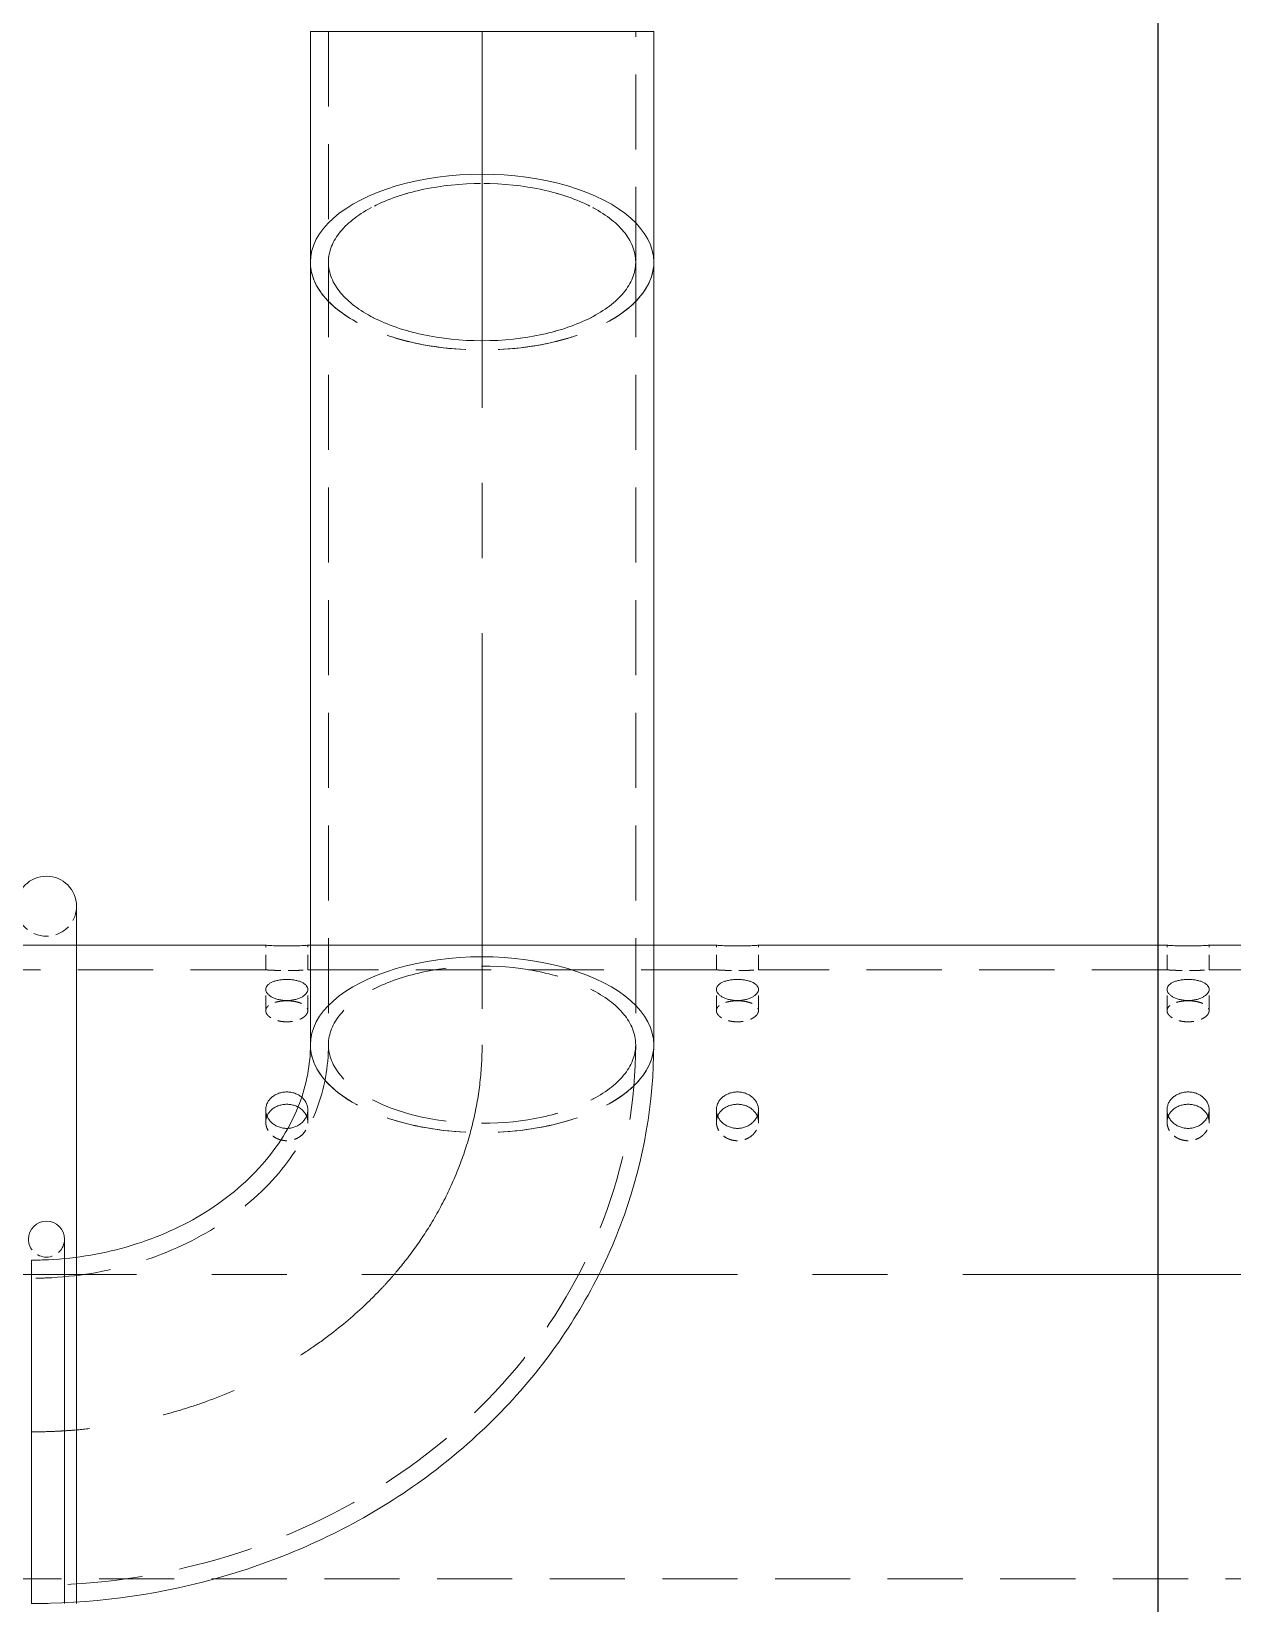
# Model space of a CAD drawing. Header units: millimetres. Extents: x -46397 to 283259, y -8690 to 23983.
# Drawn here: x 4538 to 4938, y 4220 to 4743 of the extents above; entities that cross this region are included whole.
import ezdxf

# ---------------------------------------------------------------- set-up
doc = ezdxf.new("R2010")
doc.units = ezdxf.units.MM
doc.linetypes.add('CENTER', pattern=[2, 1.25, -0.25, 0.25, -0.25])
doc.linetypes.add('HIDDENX2', pattern=[0.75, 0.5, -0.25])
for name, color, linetype, lineweight in [('DUONGCHINH', 7, 'Continuous', 25), ('DUONGTAM', 1, 'CENTER', 0), ('Standard', 7, 'Continuous', 0)]:
    doc.layers.add(name, color=color, linetype=linetype, lineweight=lineweight)
doc.layers.add('flashshoot', color=7, linetype='Continuous')

# ---------------------------------------------------------------- blocks, each defined once
blk = doc.blocks.new('A$C49aca623')
at = {"color": 2, "linetype": 'Continuous', "lineweight": 0, "ltscale": 10, "extrusion": (2.28848e-17, 1, 0)}
for p, q in [((1203, -563.9), (1067, -563.9)), ((1353, -563.9), (1217, -563.9)), ((1503, -563.9), (1367, -563.9)), ((1653, -563.9), (1517, -563.9))]:
    blk.add_line(p, q, dxfattribs=at)
at = {"color": 1, "linetype": 'HIDDENX2', "lineweight": 0, "ltscale": 10, "extrusion": (2.28848e-17, 1, 0)}
for p, q in [((1203, -572.08), (1203, -563.9)), ((1217, -572.08), (1217, -563.9)), ((1353, -572.08), (1353, -563.9)), ((1367, -572.08), (1367, -563.9)), ((1503, -572.08), (1503, -563.9)), ((1517, -572.08), (1517, -563.9)), ((1203, -585.66), (1203, -578.58)), ((1217, -585.66), (1217, -578.58)), ((1353, -585.66), (1353, -578.58)), ((1367, -585.66), (1367, -578.58)), ((1503, -585.66), (1503, -578.58)), ((1517, -585.66), (1517, -578.58)), ((1203, -622.77), (1203, -618.68)), ((1217, -622.77), (1217, -618.68)), ((1353, -622.77), (1353, -618.68)), ((1367, -622.77), (1367, -618.68)), ((1503, -622.77), (1503, -618.68)), ((1517, -622.77), (1517, -618.68))]:
    blk.add_line(p, q, dxfattribs=at)
at = {"color": 1, "linetype": 'HIDDENX2', "lineweight": 0, "ltscale": 50, "extrusion": (2.28848e-17, 1, 0)}
for p, q in [((1203, -572.08), (1067, -572.08)), ((1353, -572.08), (1217, -572.08)), ((1503, -572.08), (1367, -572.08)), ((1653, -572.08), (1517, -572.08)), ((1960, -774.82), (-2832, -774.82))]:
    blk.add_line(p, q, dxfattribs=at)
at = {"color": 2, "linetype": 'Continuous', "lineweight": 0, "ltscale": 10}
for points, knots in [([(1217, -563.9), (1217, -563.9), (1216.96, -563.9), (1216.78, -563.91), (1216.65, -563.92), (1216.29, -563.94), (1216.07, -563.96), (1215.55, -563.98), (1215.26, -564), (1214.64, -564.03), (1214.29, -564.04), (1213.52, -564.07), (1213.11, -564.08), (1212.25, -564.1), (1211.8, -564.11), (1210.89, -564.12), (1210.44, -564.12), (1209.56, -564.12), (1209.11, -564.12), (1208.2, -564.11), (1207.75, -564.1), (1206.89, -564.08), (1206.48, -564.07), (1205.71, -564.04), (1205.36, -564.03), (1204.74, -564), (1204.45, -563.98), (1203.93, -563.96), (1203.71, -563.94), (1203.35, -563.92), (1203.22, -563.91), (1203.04, -563.9), (1203, -563.9), (1203, -563.9)], [10.550311, 10.550311, 10.550311, 10.550311, 11.869099, 11.869099, 13.187888, 13.187888, 14.506676, 14.506676, 15.825465, 15.825465, 17.144254, 17.144254, 18.463043, 18.463043, 19.781833, 19.781833, 21.100622, 21.100622, 22.419411, 22.419411, 23.7382, 23.7382, 25.05699, 25.05699, 26.375779, 26.375779, 27.694567, 27.694567, 29.013356, 29.013356, 30.332144, 30.332144, 31.650933, 31.650933, 31.650933, 31.650933]), ([(1367, -563.9), (1367, -563.9), (1366.96, -563.9), (1366.78, -563.91), (1366.65, -563.92), (1366.29, -563.94), (1366.07, -563.96), (1365.55, -563.98), (1365.26, -564), (1364.64, -564.03), (1364.29, -564.04), (1363.52, -564.07), (1363.11, -564.08), (1362.25, -564.1), (1361.8, -564.11), (1360.89, -564.12), (1360.44, -564.12), (1359.56, -564.12), (1359.11, -564.12), (1358.2, -564.11), (1357.75, -564.1), (1356.89, -564.08), (1356.48, -564.07), (1355.71, -564.04), (1355.36, -564.03), (1354.74, -564), (1354.45, -563.98), (1353.93, -563.96), (1353.71, -563.94), (1353.35, -563.92), (1353.22, -563.91), (1353.04, -563.9), (1353, -563.9), (1353, -563.9)], [10.550311, 10.550311, 10.550311, 10.550311, 11.869099, 11.869099, 13.187888, 13.187888, 14.506676, 14.506676, 15.825465, 15.825465, 17.144254, 17.144254, 18.463043, 18.463043, 19.781833, 19.781833, 21.100622, 21.100622, 22.419411, 22.419411, 23.7382, 23.7382, 25.05699, 25.05699, 26.375779, 26.375779, 27.694567, 27.694567, 29.013356, 29.013356, 30.332144, 30.332144, 31.650933, 31.650933, 31.650933, 31.650933]), ([(1517, -563.9), (1517, -563.9), (1516.96, -563.9), (1516.78, -563.91), (1516.65, -563.92), (1516.29, -563.94), (1516.07, -563.96), (1515.55, -563.98), (1515.26, -564), (1514.64, -564.03), (1514.29, -564.04), (1513.52, -564.07), (1513.11, -564.08), (1512.25, -564.1), (1511.8, -564.11), (1510.89, -564.12), (1510.44, -564.12), (1509.56, -564.12), (1509.11, -564.12), (1508.2, -564.11), (1507.75, -564.1), (1506.89, -564.08), (1506.48, -564.07), (1505.71, -564.04), (1505.36, -564.03), (1504.74, -564), (1504.45, -563.98), (1503.93, -563.96), (1503.71, -563.94), (1503.35, -563.92), (1503.22, -563.91), (1503.04, -563.9), (1503, -563.9), (1503, -563.9)], [10.550311, 10.550311, 10.550311, 10.550311, 11.869099, 11.869099, 13.187888, 13.187888, 14.506676, 14.506676, 15.825465, 15.825465, 17.144254, 17.144254, 18.463043, 18.463043, 19.781833, 19.781833, 21.100622, 21.100622, 22.419411, 22.419411, 23.7382, 23.7382, 25.05699, 25.05699, 26.375779, 26.375779, 27.694567, 27.694567, 29.013356, 29.013356, 30.332144, 30.332144, 31.650933, 31.650933, 31.650933, 31.650933]), ([(1210, -575.27), (1210.44, -575.27), (1210.89, -575.29), (1211.8, -575.37), (1212.25, -575.43), (1213.11, -575.59), (1213.52, -575.69), (1214.29, -575.92), (1214.64, -576.06), (1215.26, -576.34), (1215.55, -576.51), (1216.07, -576.86), (1216.29, -577.06), (1216.65, -577.47), (1216.78, -577.69), (1216.96, -578.13), (1217, -578.36), (1217, -578.8), (1216.96, -579.03), (1216.78, -579.49), (1216.65, -579.72), (1216.29, -580.17), (1216.07, -580.39), (1215.55, -580.79), (1215.26, -580.98), (1214.64, -581.32), (1214.29, -581.47), (1213.52, -581.76), (1213.11, -581.88), (1212.25, -582.07), (1211.8, -582.15), (1210.89, -582.25), (1210.44, -582.27), (1209.56, -582.27), (1209.11, -582.25), (1208.2, -582.15), (1207.75, -582.07), (1206.89, -581.88), (1206.48, -581.76), (1205.71, -581.47), (1205.36, -581.32), (1204.74, -580.98), (1204.45, -580.79), (1203.93, -580.39), (1203.71, -580.17), (1203.35, -579.72), (1203.22, -579.49), (1203.04, -579.03), (1203, -578.8), (1203, -578.36), (1203.04, -578.13), (1203.22, -577.69), (1203.35, -577.47), (1203.71, -577.06), (1203.93, -576.86), (1204.45, -576.51), (1204.74, -576.34), (1205.36, -576.06), (1205.71, -575.92), (1206.48, -575.69), (1206.89, -575.59), (1207.75, -575.43), (1208.2, -575.37), (1209.11, -575.29), (1209.56, -575.27), (1210, -575.27)], [0, 0, 0, 0, 1.318789, 1.318789, 2.637578, 2.637578, 3.956368, 3.956368, 5.275157, 5.275157, 6.593945, 6.593945, 7.912734, 7.912734, 9.231522, 9.231522, 10.550311, 10.550311, 11.869099, 11.869099, 13.187888, 13.187888, 14.506676, 14.506676, 15.825465, 15.825465, 17.144254, 17.144254, 18.463043, 18.463043, 19.781833, 19.781833, 21.100622, 21.100622, 22.419411, 22.419411, 23.7382, 23.7382, 25.05699, 25.05699, 26.375779, 26.375779, 27.694567, 27.694567, 29.013356, 29.013356, 30.332144, 30.332144, 31.650933, 31.650933, 32.969721, 32.969721, 34.28851, 34.28851, 35.607298, 35.607298, 36.926087, 36.926087, 38.244876, 38.244876, 39.563665, 39.563665, 40.882454, 40.882454, 42.201244, 42.201244, 42.201244, 42.201244]), ([(1360, -575.27), (1360.44, -575.27), (1360.89, -575.29), (1361.8, -575.37), (1362.25, -575.43), (1363.11, -575.59), (1363.52, -575.69), (1364.29, -575.92), (1364.64, -576.06), (1365.26, -576.34), (1365.55, -576.51), (1366.07, -576.86), (1366.29, -577.06), (1366.65, -577.47), (1366.78, -577.69), (1366.96, -578.13), (1367, -578.36), (1367, -578.8), (1366.96, -579.03), (1366.78, -579.49), (1366.65, -579.72), (1366.29, -580.17), (1366.07, -580.39), (1365.55, -580.79), (1365.26, -580.98), (1364.64, -581.32), (1364.29, -581.47), (1363.52, -581.76), (1363.11, -581.88), (1362.25, -582.07), (1361.8, -582.15), (1360.89, -582.25), (1360.44, -582.27), (1359.56, -582.27), (1359.11, -582.25), (1358.2, -582.15), (1357.75, -582.07), (1356.89, -581.88), (1356.48, -581.76), (1355.71, -581.47), (1355.36, -581.32), (1354.74, -580.98), (1354.45, -580.79), (1353.93, -580.39), (1353.71, -580.17), (1353.35, -579.72), (1353.22, -579.49), (1353.04, -579.03), (1353, -578.8), (1353, -578.36), (1353.04, -578.13), (1353.22, -577.69), (1353.35, -577.47), (1353.71, -577.06), (1353.93, -576.86), (1354.45, -576.51), (1354.74, -576.34), (1355.36, -576.06), (1355.71, -575.92), (1356.48, -575.69), (1356.89, -575.59), (1357.75, -575.43), (1358.2, -575.37), (1359.11, -575.29), (1359.56, -575.27), (1360, -575.27)], [0, 0, 0, 0, 1.318789, 1.318789, 2.637578, 2.637578, 3.956368, 3.956368, 5.275157, 5.275157, 6.593945, 6.593945, 7.912734, 7.912734, 9.231522, 9.231522, 10.550311, 10.550311, 11.869099, 11.869099, 13.187888, 13.187888, 14.506676, 14.506676, 15.825465, 15.825465, 17.144254, 17.144254, 18.463043, 18.463043, 19.781833, 19.781833, 21.100622, 21.100622, 22.419411, 22.419411, 23.7382, 23.7382, 25.05699, 25.05699, 26.375779, 26.375779, 27.694567, 27.694567, 29.013356, 29.013356, 30.332144, 30.332144, 31.650933, 31.650933, 32.969721, 32.969721, 34.28851, 34.28851, 35.607298, 35.607298, 36.926087, 36.926087, 38.244876, 38.244876, 39.563665, 39.563665, 40.882454, 40.882454, 42.201244, 42.201244, 42.201244, 42.201244]), ([(1510, -575.27), (1510.44, -575.27), (1510.89, -575.29), (1511.8, -575.37), (1512.25, -575.43), (1513.11, -575.59), (1513.52, -575.69), (1514.29, -575.92), (1514.64, -576.06), (1515.26, -576.34), (1515.55, -576.51), (1516.07, -576.86), (1516.29, -577.06), (1516.65, -577.47), (1516.78, -577.69), (1516.96, -578.13), (1517, -578.36), (1517, -578.8), (1516.96, -579.03), (1516.78, -579.49), (1516.65, -579.72), (1516.29, -580.17), (1516.07, -580.39), (1515.55, -580.79), (1515.26, -580.98), (1514.64, -581.32), (1514.29, -581.47), (1513.52, -581.76), (1513.11, -581.88), (1512.25, -582.07), (1511.8, -582.15), (1510.89, -582.25), (1510.44, -582.27), (1509.56, -582.27), (1509.11, -582.25), (1508.2, -582.15), (1507.75, -582.07), (1506.89, -581.88), (1506.48, -581.76), (1505.71, -581.47), (1505.36, -581.32), (1504.74, -580.98), (1504.45, -580.79), (1503.93, -580.39), (1503.71, -580.17), (1503.35, -579.72), (1503.22, -579.49), (1503.04, -579.03), (1503, -578.8), (1503, -578.36), (1503.04, -578.13), (1503.22, -577.69), (1503.35, -577.47), (1503.71, -577.06), (1503.93, -576.86), (1504.45, -576.51), (1504.74, -576.34), (1505.36, -576.06), (1505.71, -575.92), (1506.48, -575.69), (1506.89, -575.59), (1507.75, -575.43), (1508.2, -575.37), (1509.11, -575.29), (1509.56, -575.27), (1510, -575.27)], [0, 0, 0, 0, 1.318789, 1.318789, 2.637578, 2.637578, 3.956368, 3.956368, 5.275157, 5.275157, 6.593945, 6.593945, 7.912734, 7.912734, 9.231522, 9.231522, 10.550311, 10.550311, 11.869099, 11.869099, 13.187888, 13.187888, 14.506676, 14.506676, 15.825465, 15.825465, 17.144254, 17.144254, 18.463043, 18.463043, 19.781833, 19.781833, 21.100622, 21.100622, 22.419411, 22.419411, 23.7382, 23.7382, 25.05699, 25.05699, 26.375779, 26.375779, 27.694567, 27.694567, 29.013356, 29.013356, 30.332144, 30.332144, 31.650933, 31.650933, 32.969721, 32.969721, 34.28851, 34.28851, 35.607298, 35.607298, 36.926087, 36.926087, 38.244876, 38.244876, 39.563665, 39.563665, 40.882454, 40.882454, 42.201244, 42.201244, 42.201244, 42.201244]), ([(1210, -612.72), (1210.44, -612.72), (1210.89, -612.76), (1211.8, -612.91), (1212.25, -613.02), (1213.11, -613.32), (1213.52, -613.51), (1214.29, -613.94), (1214.64, -614.18), (1215.26, -614.71), (1215.55, -615), (1216.07, -615.65), (1216.29, -616), (1216.65, -616.74), (1216.78, -617.12), (1216.96, -617.9), (1217, -618.29), (1217, -619.06), (1216.96, -619.45), (1216.78, -620.24), (1216.65, -620.63), (1216.29, -621.39), (1216.07, -621.75), (1215.55, -622.43), (1215.26, -622.74), (1214.64, -623.29), (1214.29, -623.55), (1213.52, -624.01), (1213.11, -624.21), (1212.25, -624.53), (1211.8, -624.65), (1210.89, -624.81), (1210.44, -624.85), (1209.56, -624.85), (1209.11, -624.81), (1208.2, -624.65), (1207.75, -624.53), (1206.89, -624.21), (1206.48, -624.01), (1205.71, -623.55), (1205.36, -623.29), (1204.74, -622.74), (1204.45, -622.43), (1203.93, -621.75), (1203.71, -621.39), (1203.35, -620.63), (1203.22, -620.24), (1203.04, -619.45), (1203, -619.06), (1203, -618.29), (1203.04, -617.9), (1203.22, -617.12), (1203.35, -616.74), (1203.71, -616), (1203.93, -615.65), (1204.45, -615), (1204.74, -614.71), (1205.36, -614.18), (1205.71, -613.94), (1206.48, -613.51), (1206.89, -613.32), (1207.75, -613.02), (1208.2, -612.91), (1209.11, -612.76), (1209.56, -612.72), (1210, -612.72)], [0, 0, 0, 0, 1.318789, 1.318789, 2.637578, 2.637578, 3.956368, 3.956368, 5.275157, 5.275157, 6.593945, 6.593945, 7.912734, 7.912734, 9.231522, 9.231522, 10.550311, 10.550311, 11.869099, 11.869099, 13.187888, 13.187888, 14.506676, 14.506676, 15.825465, 15.825465, 17.144254, 17.144254, 18.463043, 18.463043, 19.781833, 19.781833, 21.100622, 21.100622, 22.419411, 22.419411, 23.7382, 23.7382, 25.05699, 25.05699, 26.375779, 26.375779, 27.694567, 27.694567, 29.013356, 29.013356, 30.332144, 30.332144, 31.650933, 31.650933, 32.969721, 32.969721, 34.28851, 34.28851, 35.607298, 35.607298, 36.926087, 36.926087, 38.244876, 38.244876, 39.563665, 39.563665, 40.882454, 40.882454, 42.201244, 42.201244, 42.201244, 42.201244]), ([(1210, -616.82), (1209.56, -616.82), (1209.11, -616.86), (1208.2, -617.01), (1207.75, -617.12), (1206.89, -617.42), (1206.48, -617.6), (1205.71, -618.03), (1205.36, -618.28), (1204.74, -618.8), (1204.45, -619.1), (1203.93, -619.74), (1203.71, -620.09), (1203.49, -620.55), (1203.45, -620.64), (1203.41, -620.73)], [0, 0, 0, 0, 1.318854, 1.318854, 2.637708, 2.637708, 3.956563, 3.956563, 5.275417, 5.275417, 6.59427, 6.59427, 7.913123, 7.913123, 8.233495, 8.233495, 8.233495, 8.233495]), ([(1216.59, -620.73), (1216.55, -620.64), (1216.51, -620.55), (1216.29, -620.09), (1216.07, -619.74), (1215.55, -619.1), (1215.26, -618.8), (1214.64, -618.28), (1214.29, -618.03), (1213.52, -617.6), (1213.11, -617.42), (1212.25, -617.12), (1211.8, -617.01), (1210.89, -616.86), (1210.44, -616.82), (1210, -616.82)], [33.969824, 33.969824, 33.969824, 33.969824, 34.290196, 34.290196, 35.609049, 35.609049, 36.927902, 36.927902, 38.246757, 38.246757, 39.565611, 39.565611, 40.884465, 40.884465, 42.203319, 42.203319, 42.203319, 42.203319]), ([(1360, -612.72), (1360.44, -612.72), (1360.89, -612.76), (1361.8, -612.91), (1362.25, -613.02), (1363.11, -613.32), (1363.52, -613.51), (1364.29, -613.94), (1364.64, -614.18), (1365.26, -614.71), (1365.55, -615), (1366.07, -615.65), (1366.29, -616), (1366.65, -616.74), (1366.78, -617.12), (1366.96, -617.9), (1367, -618.29), (1367, -619.06), (1366.96, -619.45), (1366.78, -620.24), (1366.65, -620.63), (1366.29, -621.39), (1366.07, -621.75), (1365.55, -622.43), (1365.26, -622.74), (1364.64, -623.29), (1364.29, -623.55), (1363.52, -624.01), (1363.11, -624.21), (1362.25, -624.53), (1361.8, -624.65), (1360.89, -624.81), (1360.44, -624.85), (1359.56, -624.85), (1359.11, -624.81), (1358.2, -624.65), (1357.75, -624.53), (1356.89, -624.21), (1356.48, -624.01), (1355.71, -623.55), (1355.36, -623.29), (1354.74, -622.74), (1354.45, -622.43), (1353.93, -621.75), (1353.71, -621.39), (1353.35, -620.63), (1353.22, -620.24), (1353.04, -619.45), (1353, -619.06), (1353, -618.29), (1353.04, -617.9), (1353.22, -617.12), (1353.35, -616.74), (1353.71, -616), (1353.93, -615.65), (1354.45, -615), (1354.74, -614.71), (1355.36, -614.18), (1355.71, -613.94), (1356.48, -613.51), (1356.89, -613.32), (1357.75, -613.02), (1358.2, -612.91), (1359.11, -612.76), (1359.56, -612.72), (1360, -612.72)], [0, 0, 0, 0, 1.318789, 1.318789, 2.637578, 2.637578, 3.956368, 3.956368, 5.275157, 5.275157, 6.593945, 6.593945, 7.912734, 7.912734, 9.231522, 9.231522, 10.550311, 10.550311, 11.869099, 11.869099, 13.187888, 13.187888, 14.506676, 14.506676, 15.825465, 15.825465, 17.144254, 17.144254, 18.463043, 18.463043, 19.781833, 19.781833, 21.100622, 21.100622, 22.419411, 22.419411, 23.7382, 23.7382, 25.05699, 25.05699, 26.375779, 26.375779, 27.694567, 27.694567, 29.013356, 29.013356, 30.332144, 30.332144, 31.650933, 31.650933, 32.969721, 32.969721, 34.28851, 34.28851, 35.607298, 35.607298, 36.926087, 36.926087, 38.244876, 38.244876, 39.563665, 39.563665, 40.882454, 40.882454, 42.201244, 42.201244, 42.201244, 42.201244]), ([(1360, -616.82), (1359.56, -616.82), (1359.11, -616.86), (1358.2, -617.01), (1357.75, -617.12), (1356.89, -617.42), (1356.48, -617.6), (1355.71, -618.03), (1355.36, -618.28), (1354.74, -618.8), (1354.45, -619.1), (1353.93, -619.74), (1353.71, -620.09), (1353.49, -620.55), (1353.45, -620.64), (1353.41, -620.73)], [0, 0, 0, 0, 1.318854, 1.318854, 2.637708, 2.637708, 3.956563, 3.956563, 5.275417, 5.275417, 6.59427, 6.59427, 7.913123, 7.913123, 8.233495, 8.233495, 8.233495, 8.233495]), ([(1366.59, -620.73), (1366.55, -620.64), (1366.51, -620.55), (1366.29, -620.09), (1366.07, -619.74), (1365.55, -619.1), (1365.26, -618.8), (1364.64, -618.28), (1364.29, -618.03), (1363.52, -617.6), (1363.11, -617.42), (1362.25, -617.12), (1361.8, -617.01), (1360.89, -616.86), (1360.44, -616.82), (1360, -616.82)], [33.969824, 33.969824, 33.969824, 33.969824, 34.290196, 34.290196, 35.609049, 35.609049, 36.927902, 36.927902, 38.246757, 38.246757, 39.565611, 39.565611, 40.884465, 40.884465, 42.203319, 42.203319, 42.203319, 42.203319]), ([(1510, -612.72), (1510.44, -612.72), (1510.89, -612.76), (1511.8, -612.91), (1512.25, -613.02), (1513.11, -613.32), (1513.52, -613.51), (1514.29, -613.94), (1514.64, -614.18), (1515.26, -614.71), (1515.55, -615), (1516.07, -615.65), (1516.29, -616), (1516.65, -616.74), (1516.78, -617.12), (1516.96, -617.9), (1517, -618.29), (1517, -619.06), (1516.96, -619.45), (1516.78, -620.24), (1516.65, -620.63), (1516.29, -621.39), (1516.07, -621.75), (1515.55, -622.43), (1515.26, -622.74), (1514.64, -623.29), (1514.29, -623.55), (1513.52, -624.01), (1513.11, -624.21), (1512.25, -624.53), (1511.8, -624.65), (1510.89, -624.81), (1510.44, -624.85), (1509.56, -624.85), (1509.11, -624.81), (1508.2, -624.65), (1507.75, -624.53), (1506.89, -624.21), (1506.48, -624.01), (1505.71, -623.55), (1505.36, -623.29), (1504.74, -622.74), (1504.45, -622.43), (1503.93, -621.75), (1503.71, -621.39), (1503.35, -620.63), (1503.22, -620.24), (1503.04, -619.45), (1503, -619.06), (1503, -618.29), (1503.04, -617.9), (1503.22, -617.12), (1503.35, -616.74), (1503.71, -616), (1503.93, -615.65), (1504.45, -615), (1504.74, -614.71), (1505.36, -614.18), (1505.71, -613.94), (1506.48, -613.51), (1506.89, -613.32), (1507.75, -613.02), (1508.2, -612.91), (1509.11, -612.76), (1509.56, -612.72), (1510, -612.72)], [0, 0, 0, 0, 1.318789, 1.318789, 2.637578, 2.637578, 3.956368, 3.956368, 5.275157, 5.275157, 6.593945, 6.593945, 7.912734, 7.912734, 9.231522, 9.231522, 10.550311, 10.550311, 11.869099, 11.869099, 13.187888, 13.187888, 14.506676, 14.506676, 15.825465, 15.825465, 17.144254, 17.144254, 18.463043, 18.463043, 19.781833, 19.781833, 21.100622, 21.100622, 22.419411, 22.419411, 23.7382, 23.7382, 25.05699, 25.05699, 26.375779, 26.375779, 27.694567, 27.694567, 29.013356, 29.013356, 30.332144, 30.332144, 31.650933, 31.650933, 32.969721, 32.969721, 34.28851, 34.28851, 35.607298, 35.607298, 36.926087, 36.926087, 38.244876, 38.244876, 39.563665, 39.563665, 40.882454, 40.882454, 42.201244, 42.201244, 42.201244, 42.201244]), ([(1510, -616.82), (1509.56, -616.82), (1509.11, -616.86), (1508.2, -617.01), (1507.75, -617.12), (1506.89, -617.42), (1506.48, -617.6), (1505.71, -618.03), (1505.36, -618.28), (1504.74, -618.8), (1504.45, -619.1), (1503.93, -619.74), (1503.71, -620.09), (1503.49, -620.55), (1503.45, -620.64), (1503.41, -620.73)], [0, 0, 0, 0, 1.318854, 1.318854, 2.637708, 2.637708, 3.956563, 3.956563, 5.275417, 5.275417, 6.59427, 6.59427, 7.913123, 7.913123, 8.233495, 8.233495, 8.233495, 8.233495]), ([(1516.59, -620.73), (1516.55, -620.64), (1516.51, -620.55), (1516.29, -620.09), (1516.07, -619.74), (1515.55, -619.1), (1515.26, -618.8), (1514.64, -618.28), (1514.29, -618.03), (1513.52, -617.6), (1513.11, -617.42), (1512.25, -617.12), (1511.8, -617.01), (1510.89, -616.86), (1510.44, -616.82), (1510, -616.82)], [33.969824, 33.969824, 33.969824, 33.969824, 34.290196, 34.290196, 35.609049, 35.609049, 36.927902, 36.927902, 38.246757, 38.246757, 39.565611, 39.565611, 40.884465, 40.884465, 42.203319, 42.203319, 42.203319, 42.203319])]:
    blk.add_open_spline(points, degree=3, knots=knots, dxfattribs=at)
at = {"color": 1, "linetype": 'HIDDENX2', "lineweight": 0, "ltscale": 10}
for points, knots in [([(1203, -572.08), (1203, -572.08), (1203.04, -572.08), (1203.22, -572.09), (1203.35, -572.1), (1203.71, -572.13), (1203.93, -572.14), (1204.45, -572.17), (1204.74, -572.19), (1205.36, -572.22), (1205.71, -572.23), (1206.48, -572.26), (1206.89, -572.28), (1207.75, -572.3), (1208.2, -572.31), (1209.11, -572.32), (1209.56, -572.32), (1210.44, -572.32), (1210.89, -572.32), (1211.8, -572.31), (1212.25, -572.3), (1213.11, -572.28), (1213.52, -572.26), (1214.29, -572.23), (1214.64, -572.22), (1215.26, -572.19), (1215.55, -572.17), (1216.07, -572.14), (1216.29, -572.13), (1216.65, -572.1), (1216.78, -572.09), (1216.96, -572.08), (1217, -572.08), (1217, -572.08)], [10.55083, 10.55083, 10.55083, 10.55083, 11.869683, 11.869683, 13.188536, 13.188536, 14.507389, 14.507389, 15.826243, 15.826243, 17.145097, 17.145097, 18.463951, 18.463951, 19.782805, 19.782805, 21.10166, 21.10166, 22.420514, 22.420514, 23.739368, 23.739368, 25.058222, 25.058222, 26.377077, 26.377077, 27.69593, 27.69593, 29.014783, 29.014783, 30.333636, 30.333636, 31.652489, 31.652489, 31.652489, 31.652489]), ([(1353, -572.08), (1353, -572.08), (1353.04, -572.08), (1353.22, -572.09), (1353.35, -572.1), (1353.71, -572.13), (1353.93, -572.14), (1354.45, -572.17), (1354.74, -572.19), (1355.36, -572.22), (1355.71, -572.23), (1356.48, -572.26), (1356.89, -572.28), (1357.75, -572.3), (1358.2, -572.31), (1359.11, -572.32), (1359.56, -572.32), (1360.44, -572.32), (1360.89, -572.32), (1361.8, -572.31), (1362.25, -572.3), (1363.11, -572.28), (1363.52, -572.26), (1364.29, -572.23), (1364.64, -572.22), (1365.26, -572.19), (1365.55, -572.17), (1366.07, -572.14), (1366.29, -572.13), (1366.65, -572.1), (1366.78, -572.09), (1366.96, -572.08), (1367, -572.08), (1367, -572.08)], [10.55083, 10.55083, 10.55083, 10.55083, 11.869683, 11.869683, 13.188536, 13.188536, 14.507389, 14.507389, 15.826243, 15.826243, 17.145097, 17.145097, 18.463951, 18.463951, 19.782805, 19.782805, 21.10166, 21.10166, 22.420514, 22.420514, 23.739368, 23.739368, 25.058222, 25.058222, 26.377077, 26.377077, 27.69593, 27.69593, 29.014783, 29.014783, 30.333636, 30.333636, 31.652489, 31.652489, 31.652489, 31.652489]), ([(1503, -572.08), (1503, -572.08), (1503.04, -572.08), (1503.22, -572.09), (1503.35, -572.1), (1503.71, -572.13), (1503.93, -572.14), (1504.45, -572.17), (1504.74, -572.19), (1505.36, -572.22), (1505.71, -572.23), (1506.48, -572.26), (1506.89, -572.28), (1507.75, -572.3), (1508.2, -572.31), (1509.11, -572.32), (1509.56, -572.32), (1510.44, -572.32), (1510.89, -572.32), (1511.8, -572.31), (1512.25, -572.3), (1513.11, -572.28), (1513.52, -572.26), (1514.29, -572.23), (1514.64, -572.22), (1515.26, -572.19), (1515.55, -572.17), (1516.07, -572.14), (1516.29, -572.13), (1516.65, -572.1), (1516.78, -572.09), (1516.96, -572.08), (1517, -572.08), (1517, -572.08)], [10.55083, 10.55083, 10.55083, 10.55083, 11.869683, 11.869683, 13.188536, 13.188536, 14.507389, 14.507389, 15.826243, 15.826243, 17.145097, 17.145097, 18.463951, 18.463951, 19.782805, 19.782805, 21.10166, 21.10166, 22.420514, 22.420514, 23.739368, 23.739368, 25.058222, 25.058222, 26.377077, 26.377077, 27.69593, 27.69593, 29.014783, 29.014783, 30.333636, 30.333636, 31.652489, 31.652489, 31.652489, 31.652489]), ([(1210, -582.37), (1209.56, -582.37), (1209.11, -582.39), (1208.2, -582.47), (1207.75, -582.53), (1206.89, -582.69), (1206.48, -582.79), (1205.71, -583.02), (1205.36, -583.15), (1204.74, -583.43), (1204.45, -583.59), (1203.93, -583.95), (1203.71, -584.15), (1203.35, -584.56), (1203.22, -584.77), (1203.04, -585.22), (1203, -585.44), (1203, -585.88), (1203.04, -586.11), (1203.22, -586.57), (1203.35, -586.81), (1203.71, -587.26), (1203.93, -587.48), (1204.45, -587.88), (1204.74, -588.07), (1205.36, -588.41), (1205.71, -588.57), (1206.48, -588.85), (1206.89, -588.97), (1207.75, -589.17), (1208.2, -589.25), (1209.11, -589.35), (1209.56, -589.37), (1210.44, -589.37), (1210.89, -589.35), (1211.8, -589.25), (1212.25, -589.17), (1213.11, -588.97), (1213.52, -588.85), (1214.29, -588.57), (1214.64, -588.41), (1215.26, -588.07), (1215.55, -587.88), (1216.07, -587.48), (1216.29, -587.26), (1216.65, -586.81), (1216.78, -586.57), (1216.96, -586.11), (1217, -585.88), (1217, -585.44), (1216.96, -585.22), (1216.78, -584.77), (1216.65, -584.56), (1216.29, -584.15), (1216.07, -583.95), (1215.55, -583.59), (1215.26, -583.43), (1214.64, -583.15), (1214.29, -583.02), (1213.52, -582.79), (1213.11, -582.69), (1212.25, -582.53), (1211.8, -582.47), (1210.89, -582.39), (1210.44, -582.37), (1210, -582.37)], [0, 0, 0, 0, 1.318854, 1.318854, 2.637708, 2.637708, 3.956563, 3.956563, 5.275417, 5.275417, 6.59427, 6.59427, 7.913123, 7.913123, 9.231977, 9.231977, 10.55083, 10.55083, 11.869683, 11.869683, 13.188536, 13.188536, 14.507389, 14.507389, 15.826243, 15.826243, 17.145097, 17.145097, 18.463951, 18.463951, 19.782805, 19.782805, 21.10166, 21.10166, 22.420514, 22.420514, 23.739368, 23.739368, 25.058222, 25.058222, 26.377077, 26.377077, 27.69593, 27.69593, 29.014783, 29.014783, 30.333636, 30.333636, 31.652489, 31.652489, 32.971343, 32.971343, 34.290196, 34.290196, 35.609049, 35.609049, 36.927902, 36.927902, 38.246757, 38.246757, 39.565611, 39.565611, 40.884465, 40.884465, 42.203319, 42.203319, 42.203319, 42.203319]), ([(1360, -582.37), (1359.56, -582.37), (1359.11, -582.39), (1358.2, -582.47), (1357.75, -582.53), (1356.89, -582.69), (1356.48, -582.79), (1355.71, -583.02), (1355.36, -583.15), (1354.74, -583.43), (1354.45, -583.59), (1353.93, -583.95), (1353.71, -584.15), (1353.35, -584.56), (1353.22, -584.77), (1353.04, -585.22), (1353, -585.44), (1353, -585.88), (1353.04, -586.11), (1353.22, -586.57), (1353.35, -586.81), (1353.71, -587.26), (1353.93, -587.48), (1354.45, -587.88), (1354.74, -588.07), (1355.36, -588.41), (1355.71, -588.57), (1356.48, -588.85), (1356.89, -588.97), (1357.75, -589.17), (1358.2, -589.25), (1359.11, -589.35), (1359.56, -589.37), (1360.44, -589.37), (1360.89, -589.35), (1361.8, -589.25), (1362.25, -589.17), (1363.11, -588.97), (1363.52, -588.85), (1364.29, -588.57), (1364.64, -588.41), (1365.26, -588.07), (1365.55, -587.88), (1366.07, -587.48), (1366.29, -587.26), (1366.65, -586.81), (1366.78, -586.57), (1366.96, -586.11), (1367, -585.88), (1367, -585.44), (1366.96, -585.22), (1366.78, -584.77), (1366.65, -584.56), (1366.29, -584.15), (1366.07, -583.95), (1365.55, -583.59), (1365.26, -583.43), (1364.64, -583.15), (1364.29, -583.02), (1363.52, -582.79), (1363.11, -582.69), (1362.25, -582.53), (1361.8, -582.47), (1360.89, -582.39), (1360.44, -582.37), (1360, -582.37)], [0, 0, 0, 0, 1.318854, 1.318854, 2.637708, 2.637708, 3.956563, 3.956563, 5.275417, 5.275417, 6.59427, 6.59427, 7.913123, 7.913123, 9.231977, 9.231977, 10.55083, 10.55083, 11.869683, 11.869683, 13.188536, 13.188536, 14.507389, 14.507389, 15.826243, 15.826243, 17.145097, 17.145097, 18.463951, 18.463951, 19.782805, 19.782805, 21.10166, 21.10166, 22.420514, 22.420514, 23.739368, 23.739368, 25.058222, 25.058222, 26.377077, 26.377077, 27.69593, 27.69593, 29.014783, 29.014783, 30.333636, 30.333636, 31.652489, 31.652489, 32.971343, 32.971343, 34.290196, 34.290196, 35.609049, 35.609049, 36.927902, 36.927902, 38.246757, 38.246757, 39.565611, 39.565611, 40.884465, 40.884465, 42.203319, 42.203319, 42.203319, 42.203319]), ([(1510, -582.37), (1509.56, -582.37), (1509.11, -582.39), (1508.2, -582.47), (1507.75, -582.53), (1506.89, -582.69), (1506.48, -582.79), (1505.71, -583.02), (1505.36, -583.15), (1504.74, -583.43), (1504.45, -583.59), (1503.93, -583.95), (1503.71, -584.15), (1503.35, -584.56), (1503.22, -584.77), (1503.04, -585.22), (1503, -585.44), (1503, -585.88), (1503.04, -586.11), (1503.22, -586.57), (1503.35, -586.81), (1503.71, -587.26), (1503.93, -587.48), (1504.45, -587.88), (1504.74, -588.07), (1505.36, -588.41), (1505.71, -588.57), (1506.48, -588.85), (1506.89, -588.97), (1507.75, -589.17), (1508.2, -589.25), (1509.11, -589.35), (1509.56, -589.37), (1510.44, -589.37), (1510.89, -589.35), (1511.8, -589.25), (1512.25, -589.17), (1513.11, -588.97), (1513.52, -588.85), (1514.29, -588.57), (1514.64, -588.41), (1515.26, -588.07), (1515.55, -587.88), (1516.07, -587.48), (1516.29, -587.26), (1516.65, -586.81), (1516.78, -586.57), (1516.96, -586.11), (1517, -585.88), (1517, -585.44), (1516.96, -585.22), (1516.78, -584.77), (1516.65, -584.56), (1516.29, -584.15), (1516.07, -583.95), (1515.55, -583.59), (1515.26, -583.43), (1514.64, -583.15), (1514.29, -583.02), (1513.52, -582.79), (1513.11, -582.69), (1512.25, -582.53), (1511.8, -582.47), (1510.89, -582.39), (1510.44, -582.37), (1510, -582.37)], [0, 0, 0, 0, 1.318854, 1.318854, 2.637708, 2.637708, 3.956563, 3.956563, 5.275417, 5.275417, 6.59427, 6.59427, 7.913123, 7.913123, 9.231977, 9.231977, 10.55083, 10.55083, 11.869683, 11.869683, 13.188536, 13.188536, 14.507389, 14.507389, 15.826243, 15.826243, 17.145097, 17.145097, 18.463951, 18.463951, 19.782805, 19.782805, 21.10166, 21.10166, 22.420514, 22.420514, 23.739368, 23.739368, 25.058222, 25.058222, 26.377077, 26.377077, 27.69593, 27.69593, 29.014783, 29.014783, 30.333636, 30.333636, 31.652489, 31.652489, 32.971343, 32.971343, 34.290196, 34.290196, 35.609049, 35.609049, 36.927902, 36.927902, 38.246757, 38.246757, 39.565611, 39.565611, 40.884465, 40.884465, 42.203319, 42.203319, 42.203319, 42.203319]), ([(1203.41, -620.73), (1203.29, -621.02), (1203.2, -621.31), (1203.04, -621.99), (1203, -622.38), (1203, -623.15), (1203.04, -623.54), (1203.22, -624.33), (1203.35, -624.72), (1203.71, -625.48), (1203.93, -625.85), (1204.45, -626.52), (1204.74, -626.84), (1205.36, -627.39), (1205.71, -627.65), (1206.48, -628.11), (1206.89, -628.31), (1207.75, -628.63), (1208.2, -628.75), (1209.11, -628.91), (1209.56, -628.95), (1210.44, -628.95), (1210.89, -628.91), (1211.8, -628.75), (1212.25, -628.63), (1213.11, -628.31), (1213.52, -628.11), (1214.29, -627.65), (1214.64, -627.39), (1215.26, -626.84), (1215.55, -626.52), (1216.07, -625.85), (1216.29, -625.48), (1216.65, -624.72), (1216.78, -624.33), (1216.96, -623.54), (1217, -623.15), (1217, -622.38), (1216.96, -621.99), (1216.8, -621.31), (1216.71, -621.02), (1216.59, -620.73)], [8.233495, 8.233495, 8.233495, 8.233495, 9.231977, 9.231977, 10.55083, 10.55083, 11.869683, 11.869683, 13.188536, 13.188536, 14.507389, 14.507389, 15.826243, 15.826243, 17.145097, 17.145097, 18.463951, 18.463951, 19.782805, 19.782805, 21.10166, 21.10166, 22.420514, 22.420514, 23.739368, 23.739368, 25.058222, 25.058222, 26.377077, 26.377077, 27.69593, 27.69593, 29.014783, 29.014783, 30.333636, 30.333636, 31.652489, 31.652489, 32.971343, 32.971343, 33.969824, 33.969824, 33.969824, 33.969824]), ([(1353.41, -620.73), (1353.29, -621.02), (1353.2, -621.31), (1353.04, -621.99), (1353, -622.38), (1353, -623.15), (1353.04, -623.54), (1353.22, -624.33), (1353.35, -624.72), (1353.71, -625.48), (1353.93, -625.85), (1354.45, -626.52), (1354.74, -626.84), (1355.36, -627.39), (1355.71, -627.65), (1356.48, -628.11), (1356.89, -628.31), (1357.75, -628.63), (1358.2, -628.75), (1359.11, -628.91), (1359.56, -628.95), (1360.44, -628.95), (1360.89, -628.91), (1361.8, -628.75), (1362.25, -628.63), (1363.11, -628.31), (1363.52, -628.11), (1364.29, -627.65), (1364.64, -627.39), (1365.26, -626.84), (1365.55, -626.52), (1366.07, -625.85), (1366.29, -625.48), (1366.65, -624.72), (1366.78, -624.33), (1366.96, -623.54), (1367, -623.15), (1367, -622.38), (1366.96, -621.99), (1366.8, -621.31), (1366.71, -621.02), (1366.59, -620.73)], [8.233495, 8.233495, 8.233495, 8.233495, 9.231977, 9.231977, 10.55083, 10.55083, 11.869683, 11.869683, 13.188536, 13.188536, 14.507389, 14.507389, 15.826243, 15.826243, 17.145097, 17.145097, 18.463951, 18.463951, 19.782805, 19.782805, 21.10166, 21.10166, 22.420514, 22.420514, 23.739368, 23.739368, 25.058222, 25.058222, 26.377077, 26.377077, 27.69593, 27.69593, 29.014783, 29.014783, 30.333636, 30.333636, 31.652489, 31.652489, 32.971343, 32.971343, 33.969824, 33.969824, 33.969824, 33.969824]), ([(1503.41, -620.73), (1503.29, -621.02), (1503.2, -621.31), (1503.04, -621.99), (1503, -622.38), (1503, -623.15), (1503.04, -623.54), (1503.22, -624.33), (1503.35, -624.72), (1503.71, -625.48), (1503.93, -625.85), (1504.45, -626.52), (1504.74, -626.84), (1505.36, -627.39), (1505.71, -627.65), (1506.48, -628.11), (1506.89, -628.31), (1507.75, -628.63), (1508.2, -628.75), (1509.11, -628.91), (1509.56, -628.95), (1510.44, -628.95), (1510.89, -628.91), (1511.8, -628.75), (1512.25, -628.63), (1513.11, -628.31), (1513.52, -628.11), (1514.29, -627.65), (1514.64, -627.39), (1515.26, -626.84), (1515.55, -626.52), (1516.07, -625.85), (1516.29, -625.48), (1516.65, -624.72), (1516.78, -624.33), (1516.96, -623.54), (1517, -623.15), (1517, -622.38), (1516.96, -621.99), (1516.8, -621.31), (1516.71, -621.02), (1516.59, -620.73)], [8.233495, 8.233495, 8.233495, 8.233495, 9.231977, 9.231977, 10.55083, 10.55083, 11.869683, 11.869683, 13.188536, 13.188536, 14.507389, 14.507389, 15.826243, 15.826243, 17.145097, 17.145097, 18.463951, 18.463951, 19.782805, 19.782805, 21.10166, 21.10166, 22.420514, 22.420514, 23.739368, 23.739368, 25.058222, 25.058222, 26.377077, 26.377077, 27.69593, 27.69593, 29.014783, 29.014783, 30.333636, 30.333636, 31.652489, 31.652489, 32.971343, 32.971343, 33.969824, 33.969824, 33.969824, 33.969824])]:
    blk.add_open_spline(points, degree=3, knots=knots, dxfattribs=at)
at = {"layer": 'DUONGTAM', "ltscale": 100, "extrusion": (2.28848e-17, 1, 0)}
blk.add_line((1960, -673.45), (-3000, -673.45), dxfattribs=at)
blk = doc.blocks.new('A$C46e65358')
at = {"color": 150, "linetype": 'Continuous', "lineweight": 0, "ltscale": 10, "extrusion": (2.28848e-17, 1, 0)}
for p, q in [((1332.15, -259.73), (1217.85, -259.73)), ((1217.85, -259.73), (1217.85, -336.51)), ((1332.15, -336.51), (1332.15, -259.73)), ((1217.85, -336.51), (1217.85, -596.99)), ((1332.15, -336.51), (1332.15, -596.99)), ((1125, -668.7), (1125, -783))]:
    blk.add_line(p, q, dxfattribs=at)
at = {"color": 1, "linetype": 'HIDDENX2', "lineweight": 0, "ltscale": 50, "extrusion": (2.28848e-17, 1, 0)}
for p, q in [((1223.87, -259.73), (1223.87, -336.51)), ((1326.13, -336.51), (1326.13, -259.73)), ((1223.87, -336.51), (1223.87, -596.99)), ((1326.13, -336.51), (1326.13, -596.99))]:
    blk.add_line(p, q, dxfattribs=at)
at = {"color": 150, "linetype": 'Continuous', "lineweight": 0, "ltscale": 10}
for centre, major_axis, start_param, end_param in [((1275, -336.51), (57.15, 0), -0.000029, 3.141593), ((1275, -336.51), (-57.15, 0), 0, 0.00003), ((1275, -596.99), (57.15, 0), -0.000029, 3.141593), ((1275, -596.99), (-57.15, 0), 0, 0.00003)]:
    blk.add_ellipse(centre, major_axis=major_axis, ratio=0.511877, start_param=start_param, end_param=end_param, dxfattribs=at)
at = {"color": 150, "linetype": 'Continuous', "lineweight": 0, "ltscale": 10, "extrusion": (0, 0, -1)}
for centre in [(1275, -336.51), (1275, -596.99)]:
    blk.add_ellipse(centre, major_axis=(-57.15, 0), ratio=0.511877, start_param=0, end_param=3.141593, dxfattribs=at)
at = {"color": 1, "linetype": 'HIDDENX2', "lineweight": 0, "ltscale": 50}
for centre, major_axis, start_param, end_param in [((1275, -336.51), (51.13, 0), -3.141592653589793, 3.141592653589793), ((1275, -336.51), (-57.15, 0), 0.000029, 3.141563), ((1275, -596.99), (51.13, 0), -3.141592653589798, 3.141592653589789), ((1275, -596.99), (-57.15, 0), 0.000029, 3.141563)]:
    blk.add_ellipse(centre, major_axis=major_axis, ratio=0.511877, start_param=start_param, end_param=end_param, dxfattribs=at)
at = {"color": 1, "linetype": 'HIDDENX2', "lineweight": 0, "ltscale": 50, "extrusion": (0, 0, -1)}
blk.add_ellipse((1275, -336.51), major_axis=(-51.13, 0), ratio=0.511877, dxfattribs=at)
for centre, major_axis, start_param, end_param in [((1275, -336.51), (57.15, 0), 0, 3.141593), ((1275, -596.99), (51.13, 0), -3.141592653589793, 3.141592653589793), ((1275, -596.99), (57.15, 0), 0, 3.141593)]:
    blk.add_ellipse(centre, major_axis=major_axis, ratio=0.511877, start_param=start_param, end_param=end_param, dxfattribs=at)
at = {"color": 150, "linetype": 'Continuous', "lineweight": 0, "ltscale": 10}
for points, knots in [([(1217.85, -596.99), (1217.85, -603.52), (1216.67, -610.06), (1211.73, -623.12), (1207.94, -629.65), (1197.49, -642.01), (1190.82, -647.82), (1175.6, -657.32), (1167.23, -661.13), (1149.49, -666.48), (1140.16, -668.1), (1128.82, -668.65), (1126.91, -668.7), (1125, -668.7)], [0, 0, 0, 0, 0.314159, 0.314159, 0.628319, 0.628319, 0.942478, 0.942478, 1.2328, 1.2328, 1.514052, 1.514052, 1.570796, 1.570796, 1.570796, 1.570796]), ([(1332.15, -596.99), (1332.15, -616.23), (1328.8, -635.45), (1315.83, -672.07), (1306.11, -689.41), (1281.22, -720.9), (1265.84, -734.89), (1231.54, -757.77), (1212.61, -766.66), (1172.93, -778.95), (1152.17, -782.34), (1129.22, -782.97), (1127.11, -783), (1125, -783)], [0, 0, 0, 0, 0.295363, 0.295363, 0.596531, 0.596531, 0.91069, 0.91069, 1.224849, 1.224849, 1.539008, 1.539008, 1.570796, 1.570796, 1.570796, 1.570796])]:
    blk.add_open_spline(points, degree=3, knots=knots, dxfattribs=at)
at = {"color": 1, "linetype": 'HIDDENX2', "lineweight": 0, "ltscale": 50}
for points, knots in [([(1223.87, -596.99), (1223.87, -604.25), (1222.56, -611.53), (1217.11, -625.92), (1212.96, -633.04), (1201.66, -646.39), (1194.51, -652.61), (1178.18, -662.8), (1169.16, -666.88), (1150.06, -672.56), (1140.02, -674.22), (1128.26, -674.69), (1126.63, -674.72), (1125, -674.72)], [0, 0, 0, 0, 0.314159, 0.314159, 0.628319, 0.628319, 0.942478, 0.942478, 1.237738, 1.237738, 1.524754, 1.524754, 1.570796, 1.570796, 1.570796, 1.570796]), ([(1326.13, -596.99), (1326.13, -615.63), (1322.87, -634.26), (1310.23, -669.74), (1300.77, -686.55), (1276.54, -717.02), (1261.59, -730.55), (1228.22, -752.67), (1209.8, -761.28), (1171.15, -773.15), (1150.93, -776.4), (1128.75, -776.96), (1126.88, -776.98), (1125, -776.98)], [0, 0, 0, 0, 0.296857, 0.296857, 0.599291, 0.599291, 0.91345, 0.91345, 1.227609, 1.227609, 1.541768, 1.541768, 1.570796, 1.570796, 1.570796, 1.570796])]:
    blk.add_open_spline(points, degree=3, knots=knots, dxfattribs=at)
at = {"layer": 'DUONGTAM', "color": 1, "ltscale": 100, "extrusion": (2.28848e-17, 1, 0)}
blk.add_line((1275, 1140), (1275, -596.99), dxfattribs=at)
at = {"layer": 'DUONGTAM', "color": 1, "ltscale": 100}
blk.add_open_spline([(1275, -596.99), (1275, -601.15), (1274.77, -605.34), (1273.82, -613.7), (1273.1, -617.87), (1271.2, -626.11), (1270.02, -630.18), (1267.22, -638.16), (1265.58, -642.13), (1261.87, -649.88), (1259.8, -653.67), (1255.42, -660.76), (1253.15, -664.08), (1249.5, -668.9), (1248.24, -670.47), (1246.08, -673.06), (1245.2, -674.09), (1243.4, -676.11), (1242.49, -677.11), (1239.7, -680.07), (1237.78, -681.99), (1231.82, -687.59), (1227.6, -691.12), (1220.82, -696.17), (1218.42, -697.84), (1213.48, -701.08), (1210.92, -702.65), (1205.73, -705.63), (1203.09, -707.04), (1194.85, -711.16), (1189.1, -713.62), (1180.63, -716.68), (1178.05, -717.55), (1173.13, -719.05), (1170.81, -719.71), (1166.13, -720.93), (1163.79, -721.48), (1156.7, -723.01), (1151.93, -723.82), (1144.57, -724.77), (1142.01, -725.04), (1138.16, -725.36), (1136.88, -725.45), (1134.63, -725.59), (1133.66, -725.64), (1130.62, -725.77), (1128.53, -725.83), (1125.96, -725.85), (1125.48, -725.85), (1125, -725.85)], degree=3, knots=[0, 0, 0, 0, 0.097524, 0.097524, 0.195048, 0.195048, 0.292572, 0.292572, 0.390095, 0.390095, 0.487619, 0.487619, 0.577062, 0.577062, 0.621586, 0.621586, 0.651092, 0.651092, 0.680597, 0.680597, 0.739609, 0.739609, 0.857633, 0.857633, 0.919344, 0.919344, 0.981658, 0.981658, 1.043972, 1.043972, 1.172685, 1.172685, 1.227885, 1.227885, 1.276651, 1.276651, 1.325416, 1.325416, 1.422946, 1.422946, 1.474463, 1.474463, 1.500211, 1.500211, 1.519439, 1.519439, 1.561178, 1.561178, 1.570796, 1.570796, 1.570796, 1.570796], dxfattribs=at)
blk = doc.blocks.new('A$C2ab68bef')
at = {"color": 6, "linetype": 'Continuous', "lineweight": 0, "ltscale": 10, "extrusion": (2.28848e-17, 1, 0)}
for p, q in [((1140, -671.8), (1140, -550.9)), ((1136, -725.85), (1136, -661.7)), ((1140, -783), (1140, -671.8)), ((1136, -783), (1136, -725.85))]:
    blk.add_line(p, q, dxfattribs=at)
at = {"color": 6, "linetype": 'Continuous', "lineweight": 0, "ltscale": 10, "extrusion": (0, 0, -1)}
for centre, radius in [((-1130, -550.9), 10), ((-1130, -661.7), 6)]:
    blk.add_arc(centre, radius, 0, 180, dxfattribs=at)
at = {"color": 4, "linetype": 'HIDDENX2', "lineweight": 0, "ltscale": 10, "extrusion": (0, 0, -1)}
for centre, radius in [((-1130, -550.9), 10), ((-1130, -661.7), 6)]:
    blk.add_arc(centre, radius, 180, 0, dxfattribs=at)
blk = doc.blocks.new('A$Cb6d5b212')
at = {"color": 2, "linetype": 'Continuous', "lineweight": 0, "ltscale": 10, "extrusion": (2.28848e-17, 1, 0)}
blk.add_line((1500, -990), (1500, 990), dxfattribs=at)
at = {"layer": 'DUONGCHINH', "color": 2, "ltscale": 10, "extrusion": (2.28848e-17, 1, 0)}
blk.add_line((1500, -990), (1500, 990), dxfattribs=at)

msp = doc.modelspace()

# ---------------------------------------------------------------- block references
at = {"layer": 'flashshoot'}
for name in ['A$C49aca623', 'A$C46e65358', 'A$C2ab68bef']:
    msp.add_blockref(name, (3413.15, 5002.56, -1.5), dxfattribs=at)
at = {"layer": 'Standard'}
msp.add_blockref('A$Cb6d5b212', (3413.15, 5002.56, -1.5), dxfattribs=at)

doc.saveas('drawing.dxf')
